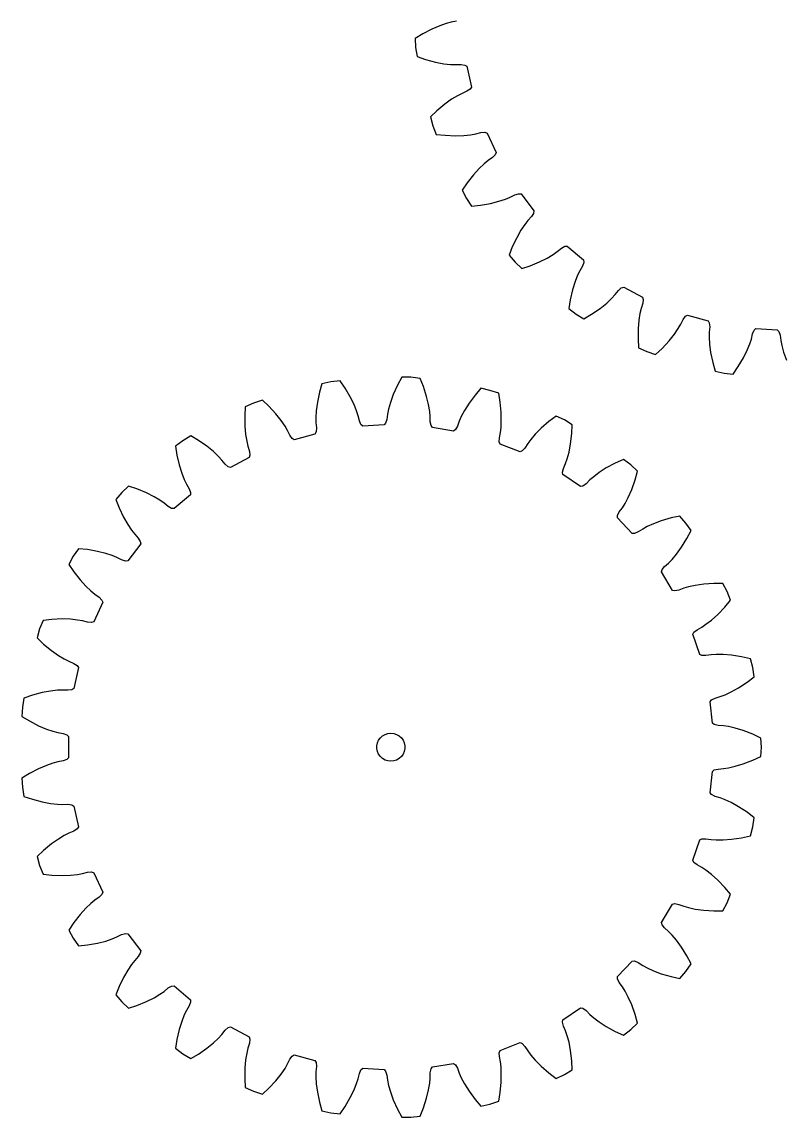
# Model space of a CAD drawing. Extents: x 0 to 163, y 0 to 236.
# Drawn here: x 0 to 81.3, y 0 to 116.7 of the extents above; entities that cross this region are included whole.
import ezdxf

# ---------------------------------------------------------------- set-up
doc = ezdxf.new("R2010")
doc.units = 0

msp = doc.modelspace()

# ---------------------------------------------------------------- linework, layer by layer
for p, q in [((46.27, 116.77), (45.71, 116.67)), ((43.66, 115.94), (42.69, 115.44)), ((44.5, 116.3), (43.66, 115.94)), ((45.18, 116.53), (44.5, 116.3)), ((45.71, 116.67), (45.18, 116.53)), ((42.69, 115.44), (41.88, 114.95)), ((41.88, 114.95), (41.93, 113.97)), ((41.93, 113.97), (42.09, 113)), ((42.09, 113), (42.99, 112.69)), ((42.99, 112.69), (44.05, 112.42)), ((44.05, 112.42), (44.94, 112.25)), ((44.94, 112.25), (45.66, 112.17)), ((45.66, 112.17), (46.2, 112.15)), ((46.2, 112.15), (46.77, 112.16)), ((46.77, 112.16), (47.18, 112.11)), ((47.18, 112.11), (47.4, 111.97)), ((47.4, 111.97), (47.89, 109.75)), ((47.89, 109.75), (47.75, 109.53)), ((46.39, 108.83), (45.77, 108.46)), ((46.88, 109.08), (46.39, 108.83)), ((47.4, 109.31), (46.88, 109.08)), ((47.75, 109.53), (47.4, 109.31)), ((45.03, 107.93), (44.19, 107.24)), ((45.77, 108.46), (45.03, 107.93)), ((44.19, 107.24), (43.51, 106.58)), ((43.51, 106.58), (43.77, 105.63)), ((43.77, 105.63), (44.13, 104.72)), ((44.13, 104.72), (45.08, 104.62)), ((45.08, 104.62), (46.17, 104.57)), ((46.17, 104.57), (47.07, 104.6)), ((47.07, 104.6), (47.79, 104.68)), ((47.79, 104.68), (48.33, 104.77)), ((48.33, 104.77), (48.88, 104.91)), ((48.88, 104.91), (49.3, 104.94)), ((49.3, 104.94), (49.54, 104.86)), ((49.54, 104.86), (50.5, 102.79)), ((50.5, 102.79), (50.4, 102.55)), ((49.23, 101.58), (48.7, 101.08)), ((49.65, 101.92), (49.23, 101.58)), ((50.11, 102.25), (49.65, 101.92)), ((50.4, 102.55), (50.11, 102.25)), ((48.09, 100.4), (47.42, 99.55)), ((48.7, 101.08), (48.09, 100.4)), ((47.42, 99.55), (46.89, 98.76)), ((46.89, 98.76), (47.35, 97.89)), ((51.99, 98.02), (52.5, 98.28)), ((52.5, 98.28), (52.9, 98.4)), ((52.9, 98.4), (53.16, 98.37)), ((53.16, 98.37), (54.53, 96.56)), ((47.35, 97.89), (47.9, 97.08)), ((47.9, 97.08), (48.85, 97.17)), ((48.85, 97.17), (49.92, 97.37)), ((49.92, 97.37), (50.8, 97.59)), ((50.8, 97.59), (51.49, 97.82)), ((51.49, 97.82), (51.99, 98.02)), ((54.27, 95.95), (53.89, 95.53)), ((54.5, 96.3), (54.27, 95.95)), ((54.53, 96.56), (54.5, 96.3)), ((53.56, 95.1), (53.15, 94.5)), ((53.89, 95.53), (53.56, 95.1)), ((52.7, 93.71), (52.23, 92.73)), ((53.15, 94.5), (52.7, 93.71)), ((52.23, 92.73), (51.88, 91.84)), ((56.57, 91.91), (57.02, 92.22)), ((57.02, 92.22), (57.46, 92.58)), ((57.46, 92.58), (57.83, 92.79)), ((57.83, 92.79), (58.08, 92.81)), ((58.08, 92.81), (59.82, 91.34)), ((51.88, 91.84), (52.52, 91.09)), ((52.52, 91.09), (53.23, 90.42)), ((54.13, 90.72), (55.14, 91.14)), ((55.14, 91.14), (55.95, 91.54)), ((55.95, 91.54), (56.57, 91.91)), ((59.84, 91.08), (59.69, 90.69)), ((59.82, 91.34), (59.84, 91.08)), ((53.23, 90.42), (54.13, 90.72)), ((59.41, 90.19), (59.18, 89.7)), ((59.69, 90.69), (59.41, 90.19)), ((58.91, 89.03), (58.64, 88.16)), ((59.18, 89.7), (58.91, 89.03)), ((58.64, 88.16), (58.39, 87.1)), ((62.81, 87.24), (63.18, 87.64)), ((63.18, 87.64), (63.53, 88.09)), ((63.53, 88.09), (63.84, 88.36)), ((63.84, 88.36), (64.09, 88.44)), ((64.09, 88.44), (66.1, 87.38)), ((58.39, 87.1), (58.24, 86.16)), ((61.57, 86.17), (62.28, 86.74)), ((62.28, 86.74), (62.81, 87.24)), ((66.12, 86.72), (65.95, 86.17)), ((66.1, 87.38), (66.17, 87.13)), ((66.17, 87.13), (66.12, 86.72)), ((58.24, 86.16), (59.02, 85.57)), ((59.02, 85.57), (59.86, 85.06)), ((59.86, 85.06), (60.68, 85.55)), ((60.68, 85.55), (61.57, 86.17)), ((65.82, 85.64), (65.71, 84.93)), ((65.95, 86.17), (65.82, 85.64)), ((70.43, 85), (70.67, 85.34)), ((70.67, 85.34), (70.89, 85.47)), ((70.89, 85.47), (73.09, 84.86)), ((65.71, 84.93), (65.63, 84.02)), ((69.9, 84.02), (70.17, 84.49)), ((70.17, 84.49), (70.43, 85)), ((73.09, 84.86), (73.21, 84.63)), ((73.25, 84.22), (73.2, 83.65)), ((73.21, 84.63), (73.25, 84.22)), ((65.63, 84.02), (65.62, 82.93)), ((65.62, 82.93), (65.67, 81.98)), ((68.93, 82.71), (69.49, 83.42)), ((69.49, 83.42), (69.9, 84.02)), ((73.2, 83.65), (73.19, 83.1)), ((73.19, 83.1), (73.23, 82.38)), ((77.52, 82.39), (77.69, 82.91)), ((77.69, 82.91), (77.82, 83.47)), ((77.82, 83.47), (77.99, 83.85)), ((77.99, 83.85), (78.18, 84.02)), ((78.18, 84.02), (80.45, 83.9)), ((80.45, 83.9), (80.62, 83.7)), ((80.62, 83.7), (80.75, 83.31)), ((80.75, 83.31), (80.82, 82.74)), ((65.67, 81.98), (66.56, 81.57)), ((67.49, 81.26), (68.19, 81.91)), ((68.19, 81.91), (68.93, 82.71)), ((73.23, 82.38), (73.35, 81.48)), ((76.85, 80.91), (77.25, 81.72)), ((77.25, 81.72), (77.52, 82.39)), ((80.82, 82.74), (80.93, 82.21)), ((80.93, 82.21), (81.13, 81.51)), ((66.56, 81.57), (67.49, 81.26)), ((73.35, 81.48), (73.57, 80.41)), ((76.3, 79.97), (76.85, 80.91)), ((81.13, 81.51), (81.44, 80.66)), ((73.57, 80.41), (73.83, 79.5)), ((73.83, 79.5), (74.79, 79.29)), ((75.76, 79.18), (76.3, 79.97)), ((32.91, 78.36), (31.95, 78.15)), ((33.88, 78.47), (32.91, 78.36)), ((34.42, 77.68), (33.88, 78.47)), ((40.45, 78.83), (40, 77.99)), ((41.43, 78.83), (40.45, 78.83)), ((42.4, 78.72), (41.43, 78.83)), ((42.76, 77.84), (42.4, 78.72)), ((74.79, 79.29), (75.76, 79.18)), ((31.69, 77.24), (31.47, 76.17)), ((31.95, 78.15), (31.69, 77.24)), ((34.97, 76.74), (34.42, 77.68)), ((40, 77.99), (39.55, 76.99)), ((43.09, 76.8), (42.76, 77.84)), ((48.89, 77.66), (48.27, 76.93)), ((49.85, 77.44), (48.89, 77.66)), ((50.78, 77.13), (49.85, 77.44)), ((50.94, 76.19), (50.78, 77.13)), ((24.68, 76.08), (23.79, 75.67)), ((25.61, 76.39), (24.68, 76.08)), ((26.31, 75.74), (25.61, 76.39)), ((31.47, 76.17), (31.35, 75.27)), ((35.37, 75.93), (34.97, 76.74)), ((35.64, 75.26), (35.37, 75.93)), ((39.25, 76.14), (39.05, 75.44)), ((39.55, 76.99), (39.25, 76.14)), ((43.31, 75.92), (43.09, 76.8)), ((43.43, 75.2), (43.31, 75.92)), ((47.63, 76.06), (47.14, 75.29)), ((48.27, 76.93), (47.63, 76.06)), ((51.04, 75.11), (50.94, 76.19)), ((23.79, 75.67), (23.74, 74.72)), ((23.74, 74.72), (23.75, 73.63)), ((27.04, 74.94), (26.31, 75.74)), ((27.61, 74.23), (27.04, 74.94)), ((31.35, 75.27), (31.31, 74.55)), ((35.81, 74.74), (35.64, 75.26)), ((35.94, 74.18), (35.81, 74.74)), ((38.94, 74.91), (38.86, 74.34)), ((39.05, 75.44), (38.94, 74.91)), ((43.48, 74.66), (43.43, 75.2)), ((47.14, 75.29), (46.8, 74.65)), ((51.06, 74.2), (51.04, 75.11)), ((56.89, 74.7), (56.13, 74.12)), ((57.78, 74.29), (56.89, 74.7)), ((23.75, 73.63), (23.83, 72.72)), ((28.02, 73.63), (27.61, 74.23)), ((28.29, 73.16), (28.02, 73.63)), ((31.31, 74.55), (31.32, 74)), ((31.32, 74), (31.37, 73.43)), ((36.11, 73.8), (35.94, 74.18)), ((36.3, 73.63), (36.11, 73.8)), ((38.57, 73.75), (36.3, 73.63)), ((38.74, 73.95), (38.57, 73.75)), ((38.86, 74.34), (38.74, 73.95)), ((43.49, 74.09), (43.48, 74.66)), ((43.57, 73.68), (43.49, 74.09)), ((43.72, 73.47), (43.57, 73.68)), ((46.38, 73.62), (46.18, 73.26)), ((46.58, 74.16), (46.38, 73.62)), ((46.8, 74.65), (46.58, 74.16)), ((51.03, 73.48), (51.06, 74.2)), ((56.13, 74.12), (55.31, 73.41)), ((58.62, 73.78), (57.78, 74.29)), ((58.57, 72.83), (58.62, 73.78)), ((17.98, 72.59), (17.14, 72.08)), ((18.8, 72.1), (17.98, 72.59)), ((23.83, 72.72), (23.94, 72.01)), ((28.54, 72.65), (28.29, 73.16)), ((28.79, 72.31), (28.54, 72.65)), ((31.21, 72.79), (29.01, 72.18)), ((31.33, 73.02), (31.21, 72.79)), ((31.37, 73.43), (31.33, 73.02)), ((45.97, 73.1), (43.72, 73.47)), ((46.18, 73.26), (45.97, 73.1)), ((50.84, 71.96), (50.85, 72.38)), ((50.85, 72.38), (50.96, 72.94)), ((50.96, 72.94), (51.03, 73.48)), ((54.67, 72.76), (54.2, 72.21)), ((55.31, 73.41), (54.67, 72.76)), ((58.44, 71.75), (58.57, 72.83)), ((17.14, 72.08), (16.36, 71.49)), ((16.36, 71.49), (16.51, 70.55)), ((19.69, 71.48), (18.8, 72.1)), ((20.4, 70.91), (19.69, 71.48)), ((23.94, 72.01), (24.07, 71.48)), ((24.07, 71.48), (24.24, 70.93)), ((29.01, 72.18), (28.79, 72.31)), ((50.94, 71.72), (50.84, 71.96)), ((53.06, 70.88), (50.94, 71.72)), ((53.57, 71.29), (53.29, 70.99)), ((53.88, 71.78), (53.57, 71.29)), ((54.2, 72.21), (53.88, 71.78)), ((58.27, 70.86), (58.44, 71.75)), ((16.51, 70.55), (16.76, 69.49)), ((20.93, 70.41), (20.4, 70.91)), ((21.29, 70.01), (20.93, 70.41)), ((24.22, 70.27), (22.21, 69.21)), ((24.29, 70.52), (24.22, 70.27)), ((24.24, 70.93), (24.29, 70.52)), ((53.29, 70.99), (53.06, 70.88)), ((57.9, 69.65), (58.08, 70.16)), ((58.08, 70.16), (58.27, 70.86)), ((64.06, 70.09), (63.2, 69.69)), ((64.84, 69.5), (64.06, 70.09)), ((16.76, 69.49), (17.03, 68.62)), ((21.65, 69.56), (21.29, 70.01)), ((21.96, 69.29), (21.65, 69.56)), ((22.21, 69.21), (21.96, 69.29)), ((57.57, 68.72), (57.67, 69.12)), ((57.67, 69.12), (57.9, 69.65)), ((62.24, 69.17), (61.48, 68.68)), ((63.2, 69.69), (62.24, 69.17)), ((65.56, 68.82), (64.84, 69.5)), ((17.03, 68.62), (17.29, 67.95)), ((17.29, 67.95), (17.53, 67.46)), ((57.61, 68.46), (57.57, 68.72)), ((59.5, 67.19), (57.61, 68.46)), ((60.49, 67.89), (60.09, 67.48)), ((60.9, 68.24), (60.49, 67.89)), ((61.48, 68.68), (60.9, 68.24)), ((64.95, 66.88), (65.31, 67.9)), ((65.31, 67.9), (65.56, 68.82)), ((10.64, 66.56), (10, 65.81)), ((11.35, 67.23), (10.64, 66.56)), ((12.25, 66.93), (11.35, 67.23)), ((13.26, 66.51), (12.25, 66.93)), ((17.53, 67.46), (17.81, 66.96)), ((17.81, 66.96), (17.95, 66.57)), ((17.95, 66.57), (17.94, 66.31)), ((59.75, 67.24), (59.5, 67.19)), ((60.09, 67.48), (59.75, 67.24)), ((64.58, 66.04), (64.95, 66.88)), ((10, 65.81), (10.35, 64.92)), ((14.07, 66.11), (13.26, 66.51)), ((14.69, 65.74), (14.07, 66.11)), ((15.14, 65.43), (14.69, 65.74)), ((15.58, 65.07), (15.14, 65.43)), ((17.94, 66.31), (16.2, 64.84)), ((63.96, 64.94), (64.25, 65.4)), ((64.25, 65.4), (64.58, 66.04)), ((10.35, 64.92), (10.82, 63.94)), ((15.94, 64.86), (15.58, 65.07)), ((16.2, 64.84), (15.94, 64.86)), ((63.44, 64.1), (63.62, 64.48)), ((63.62, 64.48), (63.96, 64.94)), ((10.82, 63.94), (11.27, 63.15)), ((11.27, 63.15), (11.67, 62.55)), ((63.43, 63.85), (63.44, 64.1)), ((65, 62.19), (63.43, 63.85)), ((67.25, 63.22), (66.59, 62.92)), ((68.1, 63.54), (67.25, 63.22)), ((69.15, 63.85), (68.1, 63.54)), ((70.08, 64.05), (69.15, 63.85)), ((70.71, 63.3), (70.08, 64.05)), ((71.27, 62.49), (70.71, 63.3)), ((11.67, 62.55), (12.01, 62.12)), ((12.01, 62.12), (12.39, 61.7)), ((65.25, 62.19), (65, 62.19)), ((65.64, 62.35), (65.25, 62.19)), ((66.12, 62.66), (65.64, 62.35)), ((66.59, 62.92), (66.12, 62.66)), ((70.82, 61.64), (71.27, 62.49)), ((12.65, 61.09), (11.28, 59.28)), ((12.39, 61.7), (12.61, 61.35)), ((12.61, 61.35), (12.65, 61.09)), ((69.72, 59.98), (70.25, 60.72)), ((70.25, 60.72), (70.82, 61.64)), ((5.47, 59.76), (5.01, 58.89)), ((6.02, 60.57), (5.47, 59.76)), ((6.97, 60.48), (6.02, 60.57)), ((8.04, 60.28), (6.97, 60.48)), ((8.92, 60.06), (8.04, 60.28)), ((9.61, 59.83), (8.92, 60.06)), ((10.11, 59.63), (9.61, 59.83)), ((10.62, 59.37), (10.11, 59.63)), ((69.25, 59.43), (69.72, 59.98)), ((5.01, 58.89), (5.54, 58.1)), ((11.02, 59.25), (10.62, 59.37)), ((11.28, 59.28), (11.02, 59.25)), ((68.18, 58.34), (68.44, 58.66)), ((68.44, 58.66), (68.87, 59.04)), ((68.87, 59.04), (69.25, 59.43)), ((5.54, 58.1), (6.21, 57.25)), ((6.21, 57.25), (6.82, 56.57)), ((68.12, 58.09), (68.18, 58.34)), ((69.29, 56.13), (68.12, 58.09)), ((6.82, 56.57), (7.35, 56.07)), ((7.35, 56.07), (7.76, 55.73)), ((69.54, 56.08), (69.29, 56.13)), ((69.95, 56.15), (69.54, 56.08)), ((70.49, 56.35), (69.95, 56.15)), ((71.01, 56.5), (70.49, 56.35)), ((71.72, 56.66), (71.01, 56.5)), ((72.62, 56.78), (71.72, 56.66)), ((73.7, 56.86), (72.62, 56.78)), ((74.65, 56.85), (73.7, 56.86)), ((75.11, 55.99), (74.65, 56.85)), ((8.62, 54.86), (7.66, 52.79)), ((7.76, 55.73), (8.23, 55.4)), ((8.23, 55.4), (8.52, 55.1)), ((8.52, 55.1), (8.62, 54.86)), ((74.87, 54.35), (75.48, 55.07)), ((75.48, 55.07), (75.11, 55.99)), ((74.11, 53.57), (74.87, 54.35)), ((2.25, 52.93), (1.89, 52.02)), ((3.2, 53.03), (2.25, 52.93)), ((4.28, 53.08), (3.2, 53.03)), ((5.19, 53.05), (4.28, 53.08)), ((5.91, 52.97), (5.19, 53.05)), ((6.45, 52.88), (5.91, 52.97)), ((7, 52.74), (6.45, 52.88)), ((7.42, 52.71), (7, 52.74)), ((7.66, 52.79), (7.42, 52.71)), ((72.4, 52.22), (72.85, 52.52)), ((72.85, 52.52), (73.43, 52.96)), ((73.43, 52.96), (74.11, 53.57)), ((1.89, 52.02), (1.63, 51.07)), ((71.46, 51.45), (71.58, 51.68)), ((72.19, 49.29), (71.46, 51.45)), ((71.58, 51.68), (71.9, 51.94)), ((71.9, 51.94), (72.4, 52.22)), ((1.63, 51.07), (2.31, 50.41)), ((2.31, 50.41), (3.15, 49.72)), ((3.15, 49.72), (3.89, 49.19)), ((3.89, 49.19), (4.51, 48.82)), ((72.42, 49.18), (72.19, 49.29)), ((72.83, 49.17), (72.42, 49.18)), ((73.4, 49.25), (72.83, 49.17)), ((73.94, 49.29), (73.4, 49.25)), ((74.67, 49.28), (73.94, 49.29)), ((75.57, 49.21), (74.67, 49.28)), ((76.65, 49.05), (75.57, 49.21)), ((77.58, 48.84), (76.65, 49.05)), ((4.51, 48.82), (4.99, 48.57)), ((4.99, 48.57), (5.52, 48.34)), ((5.52, 48.34), (5.87, 48.12)), ((6.01, 47.9), (5.52, 45.68)), ((5.87, 48.12), (6.01, 47.9)), ((77.84, 47.9), (77.58, 48.84)), ((78, 46.93), (77.84, 47.9)), ((77.24, 46.35), (78, 46.93)), ((5.3, 45.54), (4.89, 45.49)), ((5.52, 45.68), (5.3, 45.54)), ((75.54, 45.31), (76.33, 45.75)), ((76.33, 45.75), (77.24, 46.35)), ((0.21, 44.65), (0.05, 43.68)), ((1.11, 44.96), (0.21, 44.65)), ((2.17, 45.23), (1.11, 44.96)), ((3.06, 45.4), (2.17, 45.23)), ((3.78, 45.48), (3.06, 45.4)), ((4.32, 45.5), (3.78, 45.48)), ((4.89, 45.49), (4.32, 45.5)), ((73.3, 44.26), (73.46, 44.45)), ((73.46, 44.45), (73.83, 44.64)), ((73.83, 44.64), (74.38, 44.81)), ((74.38, 44.81), (74.89, 45)), ((74.89, 45), (75.54, 45.31)), ((0.05, 43.68), (0, 42.7)), ((73.54, 41.99), (73.3, 44.26)), ((0, 42.7), (0.81, 42.21)), ((0.81, 42.21), (1.78, 41.71)), ((1.78, 41.71), (2.62, 41.35)), ((2.62, 41.35), (3.3, 41.12)), ((3.3, 41.12), (3.83, 40.98)), ((3.83, 40.98), (4.39, 40.88)), ((4.39, 40.88), (4.78, 40.73)), ((38.68, 40.78), (38.98, 40.88)), ((38.98, 40.88), (39.29, 40.91)), ((39.29, 40.91), (39.6, 40.88)), ((39.6, 40.88), (39.9, 40.78)), ((73.74, 41.83), (73.54, 41.99)), ((74.15, 41.73), (73.74, 41.83)), ((74.72, 41.69), (74.15, 41.73)), ((75.26, 41.61), (74.72, 41.69)), ((75.96, 41.45), (75.26, 41.61)), ((76.83, 41.19), (75.96, 41.45)), ((77.85, 40.8), (76.83, 41.19)), ((4.78, 40.73), (4.96, 40.55)), ((4.96, 40.55), (4.96, 38.27)), ((37.8, 39.57), (37.87, 39.88)), ((37.87, 39.88), (37.99, 40.16)), ((37.99, 40.16), (38.18, 40.42)), ((38.18, 40.42), (38.41, 40.63)), ((38.41, 40.63), (38.68, 40.78)), ((39.9, 40.78), (40.17, 40.63)), ((40.17, 40.63), (40.41, 40.42)), ((40.41, 40.42), (40.59, 40.16)), ((40.59, 40.16), (40.72, 39.88)), ((40.72, 39.88), (40.78, 39.57)), ((78.71, 40.39), (77.85, 40.8)), ((78.76, 39.41), (78.71, 40.39)), ((37.8, 39.26), (37.8, 39.57)), ((37.87, 38.95), (37.8, 39.26)), ((37.99, 38.66), (37.87, 38.95)), ((38.18, 38.41), (37.99, 38.66)), ((40.59, 38.66), (40.41, 38.41)), ((40.72, 38.95), (40.59, 38.66)), ((40.78, 39.26), (40.72, 38.95)), ((40.78, 39.57), (40.78, 39.26)), ((78.71, 38.43), (78.76, 39.41)), ((2.62, 37.47), (1.78, 37.12)), ((3.3, 37.71), (2.62, 37.47)), ((3.83, 37.84), (3.3, 37.71)), ((4.39, 37.95), (3.83, 37.84)), ((4.78, 38.09), (4.39, 37.95)), ((4.96, 38.27), (4.78, 38.09)), ((38.41, 38.2), (38.18, 38.41)), ((38.68, 38.04), (38.41, 38.2)), ((38.98, 37.95), (38.68, 38.04)), ((39.29, 37.91), (38.98, 37.95)), ((39.6, 37.95), (39.29, 37.91)), ((39.9, 38.04), (39.6, 37.95)), ((40.17, 38.2), (39.9, 38.04)), ((40.41, 38.41), (40.17, 38.2)), ((75.26, 37.22), (75.96, 37.38)), ((75.96, 37.38), (76.83, 37.64)), ((76.83, 37.64), (77.85, 38.03)), ((77.85, 38.03), (78.71, 38.43)), ((0.81, 36.62), (0, 36.12)), ((1.78, 37.12), (0.81, 36.62)), ((73.3, 34.57), (73.54, 36.83)), ((73.54, 36.83), (73.74, 36.99)), ((73.74, 36.99), (74.15, 37.09)), ((74.15, 37.09), (74.72, 37.14)), ((74.72, 37.14), (75.26, 37.22)), ((0, 36.12), (0.05, 35.15)), ((0.05, 35.15), (0.21, 34.18)), ((0.21, 34.18), (1.11, 33.87)), ((1.11, 33.87), (2.17, 33.59)), ((73.46, 34.37), (73.3, 34.57)), ((73.83, 34.18), (73.46, 34.37)), ((74.38, 34.02), (73.83, 34.18)), ((74.89, 33.82), (74.38, 34.02)), ((2.17, 33.59), (3.06, 33.42)), ((3.06, 33.42), (3.78, 33.34)), ((3.78, 33.34), (4.32, 33.32)), ((4.32, 33.32), (4.89, 33.34)), ((4.89, 33.34), (5.3, 33.28)), ((5.3, 33.28), (5.52, 33.15)), ((5.52, 33.15), (6.01, 30.92)), ((75.54, 33.52), (74.89, 33.82)), ((76.33, 33.07), (75.54, 33.52)), ((77.24, 32.48), (76.33, 33.07)), ((78, 31.9), (77.24, 32.48)), ((77.84, 30.93), (78, 31.9)), ((5.52, 30.48), (4.99, 30.26)), ((5.87, 30.71), (5.52, 30.48)), ((6.01, 30.92), (5.87, 30.71)), ((77.58, 29.98), (77.84, 30.93)), ((3.89, 29.63), (3.15, 29.11)), ((4.51, 30.01), (3.89, 29.63)), ((4.99, 30.26), (4.51, 30.01)), ((71.46, 27.37), (72.19, 29.53)), ((72.19, 29.53), (72.42, 29.64)), ((72.42, 29.64), (72.83, 29.66)), ((72.83, 29.66), (73.4, 29.58)), ((73.4, 29.58), (73.94, 29.54)), ((73.94, 29.54), (74.67, 29.54)), ((74.67, 29.54), (75.57, 29.61)), ((75.57, 29.61), (76.65, 29.77)), ((76.65, 29.77), (77.58, 29.98)), ((2.31, 28.41), (1.63, 27.76)), ((3.15, 29.11), (2.31, 28.41)), ((1.63, 27.76), (1.89, 26.81)), ((71.58, 27.14), (71.46, 27.37)), ((71.9, 26.88), (71.58, 27.14)), ((72.4, 26.6), (71.9, 26.88)), ((1.89, 26.81), (2.25, 25.9)), ((2.25, 25.9), (3.2, 25.79)), ((3.2, 25.79), (4.28, 25.75)), ((4.28, 25.75), (5.19, 25.78)), ((5.19, 25.78), (5.91, 25.85)), ((5.91, 25.85), (6.45, 25.95)), ((6.45, 25.95), (7, 26.09)), ((7, 26.09), (7.42, 26.12)), ((7.42, 26.12), (7.66, 26.03)), ((7.66, 26.03), (8.62, 23.97)), ((72.85, 26.3), (72.4, 26.6)), ((73.43, 25.86), (72.85, 26.3)), ((74.11, 25.26), (73.43, 25.86)), ((74.87, 24.48), (74.11, 25.26)), ((8.23, 23.43), (7.76, 23.1)), ((8.52, 23.72), (8.23, 23.43)), ((8.62, 23.97), (8.52, 23.72)), ((75.48, 23.75), (74.87, 24.48)), ((75.11, 22.84), (75.48, 23.75)), ((6.82, 22.25), (6.21, 21.58)), ((7.35, 22.75), (6.82, 22.25)), ((7.76, 23.1), (7.35, 22.75)), ((68.12, 20.74), (69.29, 22.69)), ((69.29, 22.69), (69.54, 22.75)), ((69.54, 22.75), (69.95, 22.67)), ((69.95, 22.67), (70.49, 22.47)), ((70.49, 22.47), (71.01, 22.32)), ((71.01, 22.32), (71.72, 22.17)), ((74.65, 21.97), (75.11, 22.84)), ((6.21, 21.58), (5.54, 20.72)), ((71.72, 22.17), (72.62, 22.04)), ((72.62, 22.04), (73.7, 21.97)), ((73.7, 21.97), (74.65, 21.97)), ((5.54, 20.72), (5.01, 19.93)), ((5.01, 19.93), (5.47, 19.06)), ((68.18, 20.49), (68.12, 20.74)), ((68.44, 20.16), (68.18, 20.49)), ((68.87, 19.78), (68.44, 20.16)), ((5.47, 19.06), (6.02, 18.25)), ((8.04, 18.54), (8.92, 18.76)), ((8.92, 18.76), (9.61, 18.99)), ((9.61, 18.99), (10.11, 19.2)), ((10.11, 19.2), (10.62, 19.46)), ((10.62, 19.46), (11.02, 19.58)), ((11.02, 19.58), (11.28, 19.54)), ((11.28, 19.54), (12.65, 17.73)), ((69.25, 19.4), (68.87, 19.78)), ((69.72, 18.84), (69.25, 19.4)), ((70.25, 18.11), (69.72, 18.84)), ((6.02, 18.25), (6.97, 18.35)), ((6.97, 18.35), (8.04, 18.54)), ((12.65, 17.73), (12.61, 17.48)), ((70.82, 17.18), (70.25, 18.11)), ((12.01, 16.7), (11.67, 16.27)), ((12.39, 17.13), (12.01, 16.7)), ((12.61, 17.48), (12.39, 17.13)), ((63.43, 14.98), (65, 16.63)), ((65, 16.63), (65.25, 16.64)), ((65.25, 16.64), (65.64, 16.47)), ((65.64, 16.47), (66.12, 16.16)), ((71.27, 16.34), (70.82, 17.18)), ((11.27, 15.67), (10.82, 14.88)), ((11.67, 16.27), (11.27, 15.67)), ((66.12, 16.16), (66.59, 15.9)), ((66.59, 15.9), (67.25, 15.6)), ((67.25, 15.6), (68.1, 15.28)), ((68.1, 15.28), (69.15, 14.98)), ((70.08, 14.78), (70.71, 15.53)), ((70.71, 15.53), (71.27, 16.34)), ((10.82, 14.88), (10.35, 13.9)), ((63.44, 14.72), (63.43, 14.98)), ((63.62, 14.35), (63.44, 14.72)), ((63.96, 13.88), (63.62, 14.35)), ((69.15, 14.98), (70.08, 14.78)), ((10.35, 13.9), (10, 13.02)), ((10, 13.02), (10.64, 12.27)), ((14.07, 12.72), (14.69, 13.09)), ((14.69, 13.09), (15.14, 13.4)), ((15.14, 13.4), (15.58, 13.76)), ((15.58, 13.76), (15.94, 13.96)), ((15.94, 13.96), (16.2, 13.99)), ((16.2, 13.99), (17.94, 12.51)), ((64.25, 13.42), (63.96, 13.88)), ((64.58, 12.78), (64.25, 13.42)), ((10.64, 12.27), (11.35, 11.59)), ((11.35, 11.59), (12.25, 11.89)), ((12.25, 11.89), (13.26, 12.31)), ((13.26, 12.31), (14.07, 12.72)), ((17.81, 11.86), (17.53, 11.37)), ((17.95, 12.25), (17.81, 11.86)), ((17.94, 12.51), (17.95, 12.25)), ((64.95, 11.95), (64.58, 12.78)), ((65.31, 10.92), (64.95, 11.95)), ((17.29, 10.88), (17.03, 10.2)), ((17.53, 11.37), (17.29, 10.88)), ((57.61, 10.36), (59.5, 11.64)), ((59.5, 11.64), (59.75, 11.59)), ((59.75, 11.59), (60.09, 11.35)), ((60.09, 11.35), (60.49, 10.94)), ((60.49, 10.94), (60.9, 10.58)), ((60.9, 10.58), (61.48, 10.15)), ((65.56, 10), (65.31, 10.92)), ((16.76, 9.34), (16.51, 8.28)), ((17.03, 10.2), (16.76, 9.34)), ((21.65, 9.26), (21.96, 9.54)), ((21.96, 9.54), (22.21, 9.62)), ((22.21, 9.62), (24.22, 8.55)), ((57.57, 10.11), (57.61, 10.36)), ((57.67, 9.7), (57.57, 10.11)), ((57.9, 9.18), (57.67, 9.7)), ((61.48, 10.15), (62.24, 9.65)), ((62.24, 9.65), (63.2, 9.13)), ((64.84, 9.33), (65.56, 10)), ((16.51, 8.28), (16.36, 7.34)), ((20.4, 7.92), (20.93, 8.42)), ((20.93, 8.42), (21.29, 8.81)), ((21.29, 8.81), (21.65, 9.26)), ((24.22, 8.55), (24.29, 8.3)), ((24.29, 8.3), (24.24, 7.89)), ((58.08, 8.67), (57.9, 9.18)), ((58.27, 7.97), (58.08, 8.67)), ((63.2, 9.13), (64.06, 8.74)), ((64.06, 8.74), (64.84, 9.33)), ((16.36, 7.34), (17.14, 6.74)), ((18.8, 6.72), (19.69, 7.35)), ((19.69, 7.35), (20.4, 7.92)), ((24.07, 7.34), (23.94, 6.82)), ((24.24, 7.89), (24.07, 7.34)), ((50.84, 6.86), (50.94, 7.1)), ((50.94, 7.1), (53.06, 7.94)), ((53.06, 7.94), (53.29, 7.84)), ((53.29, 7.84), (53.57, 7.53)), ((53.57, 7.53), (53.88, 7.05)), ((53.88, 7.05), (54.2, 6.61)), ((58.44, 7.08), (58.27, 7.97)), ((58.57, 6), (58.44, 7.08)), ((17.14, 6.74), (17.98, 6.24)), ((17.98, 6.24), (18.8, 6.72)), ((23.83, 6.1), (23.75, 5.2)), ((23.94, 6.82), (23.83, 6.1)), ((28.29, 5.66), (28.54, 6.17)), ((28.54, 6.17), (28.79, 6.51)), ((28.79, 6.51), (29.01, 6.64)), ((29.01, 6.64), (31.21, 6.03)), ((31.21, 6.03), (31.33, 5.81)), ((50.85, 6.45), (50.84, 6.86)), ((50.96, 5.89), (50.85, 6.45)), ((51.03, 5.35), (50.96, 5.89)), ((54.2, 6.61), (54.67, 6.06)), ((54.67, 6.06), (55.31, 5.42)), ((58.62, 5.05), (58.57, 6)), ((23.75, 5.2), (23.74, 4.11)), ((27.61, 4.59), (28.02, 5.19)), ((28.02, 5.19), (28.29, 5.66)), ((31.32, 4.82), (31.31, 4.28)), ((31.37, 5.39), (31.32, 4.82)), ((31.33, 5.81), (31.37, 5.39)), ((35.94, 4.64), (36.11, 5.02)), ((36.11, 5.02), (36.3, 5.2)), ((36.3, 5.2), (38.57, 5.07)), ((38.57, 5.07), (38.74, 4.88)), ((38.74, 4.88), (38.86, 4.48)), ((43.48, 4.16), (43.49, 4.73)), ((43.49, 4.73), (43.57, 5.14)), ((43.57, 5.14), (43.72, 5.35)), ((43.72, 5.35), (45.97, 5.72)), ((45.97, 5.72), (46.18, 5.57)), ((46.18, 5.57), (46.38, 5.21)), ((46.38, 5.21), (46.58, 4.67)), ((46.58, 4.67), (46.8, 4.17)), ((51.06, 4.62), (51.03, 5.35)), ((55.31, 5.42), (56.13, 4.7)), ((56.13, 4.7), (56.89, 4.13)), ((57.78, 4.54), (58.62, 5.05)), ((23.74, 4.11), (23.79, 3.16)), ((26.31, 3.08), (27.04, 3.88)), ((27.04, 3.88), (27.61, 4.59)), ((31.31, 4.28), (31.35, 3.55)), ((31.35, 3.55), (31.47, 2.66)), ((35.37, 2.9), (35.64, 3.57)), ((35.64, 3.57), (35.81, 4.08)), ((35.81, 4.08), (35.94, 4.64)), ((38.86, 4.48), (38.94, 3.92)), ((38.94, 3.92), (39.05, 3.38)), ((43.31, 2.91), (43.43, 3.62)), ((43.43, 3.62), (43.48, 4.16)), ((46.8, 4.17), (47.14, 3.53)), ((47.14, 3.53), (47.63, 2.77)), ((50.94, 2.63), (51.04, 3.72)), ((51.04, 3.72), (51.06, 4.62)), ((56.89, 4.13), (57.78, 4.54)), ((23.79, 3.16), (24.68, 2.75)), ((24.68, 2.75), (25.61, 2.43)), ((25.61, 2.43), (26.31, 3.08)), ((31.47, 2.66), (31.69, 1.59)), ((34.97, 2.08), (35.37, 2.9)), ((39.05, 3.38), (39.25, 2.69)), ((39.25, 2.69), (39.55, 1.83)), ((43.09, 2.03), (43.31, 2.91)), ((47.63, 2.77), (48.27, 1.89)), ((50.78, 1.69), (50.94, 2.63)), ((31.69, 1.59), (31.95, 0.67)), ((34.42, 1.14), (34.97, 2.08)), ((39.55, 1.83), (40, 0.84)), ((42.76, 0.99), (43.09, 2.03)), ((48.27, 1.89), (48.89, 1.17)), ((48.89, 1.17), (49.85, 1.38)), ((49.85, 1.38), (50.78, 1.69)), ((31.95, 0.67), (32.91, 0.46)), ((32.91, 0.46), (33.88, 0.36)), ((33.88, 0.36), (34.42, 1.14)), ((40, 0.84), (40.45, 0)), ((40.45, 0), (41.43, 0)), ((41.43, 0), (42.4, 0.11)), ((42.4, 0.11), (42.76, 0.99))]:
    msp.add_line(p, q)

doc.saveas('drawing.dxf')
